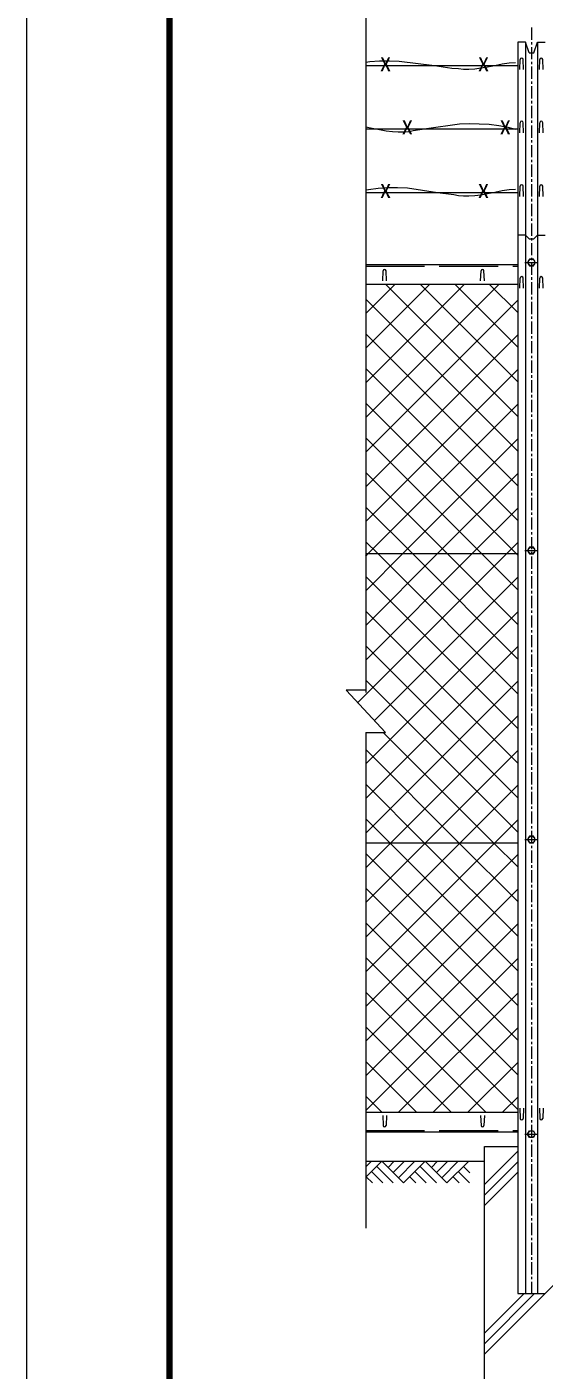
# Model space of a CAD drawing. Units: millimetres, scale not verified. Extents: x -4455 to 4455, y -3150 to 3150.
# Drawn here: x -4455 to -3399, y -1008 to 1734 of the extents above; entities that cross this region are included whole.
import ezdxf
from ezdxf.enums import TextEntityAlignment as Align

# ---------------------------------------------------------------- set-up
doc = ezdxf.new("R2010")
doc.units = ezdxf.units.MM
doc.header["$LTSCALE"] = 20
doc.linetypes.add('DASHED', pattern=[7.5, 6, -1.5])
doc.linetypes.add('USER1', pattern=[2, 1.25, -0.25, 0.25, -0.25])
for name, color, linetype, lineweight in [('0-0_1部材', 3, 'Continuous', 18), ('0-5_4基礎', 4, 'Continuous', 18), ('0-6_0', 1, 'Continuous', 18), ('0-7_GL', 7, 'Continuous', 18), ('0-8_中心線', 1, 'USER1', 18), ('0-9_8部品', 3, 'Continuous', 18), ('0-A_2網', 4, 'Continuous', 18), ('0-E_D-TTL', 7, 'Continuous', 18)]:
    doc.layers.add(name, color=color, linetype=linetype, lineweight=lineweight)
doc.styles.add('ＭＳ ゴシック', font='')
doc.styles.get('ＭＳ ゴシック').set_extended_font_data('MS Gothic')

# ---------------------------------------------------------------- blocks, each defined once
blk = doc.blocks.new('GL-マーク')
at = {"layer": '0-6_0'}
for p, q in [((-278.75, -14.14), (-264.61, 0)), ((-278.75, -42.43), (-236.32, 0)), ((-236.32, 0), (-177.24, -59.08)), ((-203.01, 0), (-219.67, -16.66)), ((-174.73, 0), (-205.53, -30.8)), ((-146.45, 0), (-191.38, -44.94)), ((-118.16, 0), (-177.24, -59.08)), ((-118.16, 0), (-59.08, -59.08)), ((-84.85, 0), (-101.51, -16.65)), ((-56.57, 0), (-87.36, -30.8)), ((-28.28, 0), (-73.22, -44.94)), ((0, 0), (-59.08, -59.08)), ((-264.61, -28.28), (-233.81, -59.08)), ((-250.46, -14.14), (-205.53, -59.08)), ((-146.44, -28.28), (-115.65, -59.08)), ((-132.3, -14.14), (-87.37, -59.08)), ((2.51, -59.08), (-28.28, -28.28)), ((3.33, -31.61), (-14.14, -14.14)), ((-278.75, -42.43), (-262.09, -59.08)), ((-160.59, -42.43), (-143.93, -59.08)), ((-25.77, -59.08), (-42.43, -42.43))]:
    blk.add_line(p, q, dxfattribs=at)

msp = doc.modelspace()

# ---------------------------------------------------------------- linework, layer by layer
at = {"layer": '0-0_1部材', "color": 4}
for p, q in [((-3762.86, 1766.74), (-3762.86, 374.89)), ((-3802.86, 379.89), (-3722.86, 293.73)), ((-3762.86, 379.89), (-3802.86, 379.89)), ((-3762.86, 293.73), (-3762.86, -718.01)), ((-3762.86, 293.73), (-3722.86, 293.73))]:
    msp.add_line(p, q, dxfattribs=at)
at = {"layer": '0-0_1部材', "color": 7}
for p, q in [((-3452.65, 1702.15), (-3452.65, -851.56)), ((-3412.15, 1702.15), (-3396.65, 1702.15)), ((-3437.15, 1308.44), (-3452.65, 1308.44)), ((-3429.65, 1301.21), (-3437.15, 1308.44)), ((-3412.15, 1308.44), (-3396.65, 1308.44)), ((-3762.86, 1248.44), (-3452.65, 1248.44)), ((-3762.86, 1208.44), (-3452.65, 1208.44)), ((-3762.86, 658.44), (-3452.65, 658.44)), ((-3762.86, 68.44), (-3452.65, 68.44)), ((-3762.86, -481.56), (-3452.65, -481.56)), ((-3762.86, -521.56), (-3452.65, -521.56)), ((-3452.65, -851.56), (-3396.65, -851.56))]:
    msp.add_line(p, q, dxfattribs=at)
at = {"layer": '0-0_1部材'}
for p, q in [((-3437.15, 1702.15), (-3437.15, -851.56)), ((-3412.15, 1702.15), (-3412.15, -851.56)), ((-3448.4, 1646.39), (-3447.65, 1666.89)), ((-3440.9, 1646.39), (-3441.65, 1666.89)), ((-3408.4, 1646.39), (-3407.65, 1666.89)), ((-3400.9, 1646.39), (-3401.65, 1666.89)), ((-3448.4, 1517.54), (-3447.65, 1538.04)), ((-3440.9, 1517.54), (-3441.65, 1538.04)), ((-3408.4, 1517.54), (-3407.65, 1538.04)), ((-3400.9, 1517.54), (-3401.65, 1538.04)), ((-3448.4, 1387.64), (-3447.65, 1408.14)), ((-3440.9, 1387.64), (-3441.65, 1408.14)), ((-3408.4, 1387.64), (-3407.65, 1408.14)), ((-3400.9, 1387.64), (-3401.65, 1408.14)), ((-3728.4, 1214.94), (-3727.65, 1235.44)), ((-3720.9, 1214.94), (-3721.65, 1235.44)), ((-3528.4, 1214.94), (-3527.65, 1235.44)), ((-3520.9, 1214.94), (-3521.65, 1235.44)), ((-3448.4, 1200.39), (-3447.65, 1220.89)), ((-3440.9, 1200.39), (-3441.65, 1220.89)), ((-3408.4, 1200.39), (-3407.65, 1220.89)), ((-3400.9, 1200.39), (-3401.65, 1220.89)), ((-3728.4, -488.06), (-3727.65, -508.56)), ((-3720.9, -488.06), (-3721.65, -508.56)), ((-3528.4, -488.06), (-3527.65, -508.56)), ((-3520.9, -488.06), (-3521.65, -508.56)), ((-3448.4, -473.51), (-3447.65, -494.01)), ((-3440.9, -473.51), (-3441.65, -494.01)), ((-3408.4, -473.51), (-3407.65, -494.01)), ((-3400.9, -473.51), (-3401.65, -494.01))]:
    msp.add_line(p, q, dxfattribs=at)
at = {"layer": '0-0_1部材', "color": 1}
for p, q in [((-3762.86, 1654.44), (-3452.65, 1654.44)), ((-3762.86, 1525.59), (-3452.65, 1525.59)), ((-3762.86, 1395.69), (-3452.65, 1395.69))]:
    msp.add_line(p, q, dxfattribs=at)
at = {"layer": '0-0_1部材', "color": 1, "linetype": 'DASHED'}
for p, q in [((-3762.86, 1245.44), (-3452.65, 1245.44)), ((-3762.86, -518.56), (-3452.65, -518.56))]:
    msp.add_line(p, q, dxfattribs=at)
at = {"layer": '0-0_1部材', "color": 7}
for points in [[(-3429.65, 1680.65), (-3437.15, 1702.15), (-3452.65, 1702.15)], [(-3429.65, 1680.65), (-3419.65, 1680.65), (-3412.15, 1702.15)], [(-3429.65, 1301.21), (-3419.65, 1301.21), (-3412.15, 1308.44)]]:
    msp.add_lwpolyline(points, dxfattribs=at)
at = {"layer": '0-0_1部材', "color": 1}
for points in [[(-3762.86, 1661.86), (-3754.87, 1662.86), (-3734.97, 1664.21), (-3714.86, 1664.45), (-3694.56, 1663.61), (-3622.58, 1654.44)], [(-3622.58, 1654.44), (-3587.32, 1649.57), (-3573.99, 1648.43), (-3563.73, 1647.53), (-3552.62, 1647.44), (-3540.64, 1648.15), (-3527.81, 1649.65), (-3514.11, 1651.96), (-3499.55, 1655.08), (-3484.8, 1658.1), (-3470.53, 1660.15), (-3457.15, 1661.2)], [(-3457.15, 1524.41), (-3472.11, 1528.01), (-3491.61, 1531.56), (-3511.31, 1534), (-3531.21, 1535.35), (-3551.32, 1535.6), (-3571.62, 1534.75), (-3639.21, 1525.59)], [(-3639.21, 1525.59), (-3665.91, 1521.28), (-3675.31, 1519.58), (-3685.57, 1518.68), (-3696.68, 1518.59), (-3708.66, 1519.29), (-3721.5, 1520.8), (-3735.19, 1523.11), (-3749.75, 1526.22), (-3762.86, 1528.91)], [(-3762.86, 1400.71), (-3757.69, 1401.65), (-3737.99, 1404.1), (-3718.09, 1405.45), (-3697.99, 1405.7), (-3677.68, 1404.85), (-3616.51, 1395.69)], [(-3616.51, 1395.69), (-3583.39, 1391.37), (-3573.99, 1389.68), (-3563.73, 1388.78), (-3552.62, 1388.68), (-3540.64, 1389.39), (-3527.81, 1390.9), (-3514.11, 1393.21), (-3499.55, 1396.32), (-3484.8, 1399.34), (-3470.53, 1401.4), (-3457.15, 1402.44)]]:
    msp.add_lwpolyline(points, dxfattribs=at)
at = {"layer": '0-0_1部材'}
for centre, start, end in [((-3444.65, 1666.89), 0, 180), ((-3404.65, 1666.89), 0, 180), ((-3444.65, 1538.04), 0, 180), ((-3404.65, 1538.04), 0, 180), ((-3444.65, 1408.14), 0, 180), ((-3404.65, 1408.14), 0, 180), ((-3724.65, 1235.44), 0, 180), ((-3524.65, 1235.44), 0, 180), ((-3444.65, 1220.89), 0, 180), ((-3404.65, 1220.89), 0, 180), ((-3724.65, -508.56), 180, 0), ((-3524.65, -508.56), 180, 0), ((-3444.65, -494.01), 180, 0), ((-3404.65, -494.01), 180, 0)]:
    msp.add_arc(centre, 3, start, end, dxfattribs=at)
at = {"layer": '0-5_4基礎', "color": 7}
for p, q in [((-3520.7, -1151.56), (-3520.7, -551.56)), ((-3520.7, -551.56), (-3452.65, -551.56))]:
    msp.add_line(p, q, dxfattribs=at)
at = {"layer": '0-5_4基礎'}
for p, q in [((-3520.7, -629.33), (-3452.65, -561.28)), ((-3520.7, -650.54), (-3452.65, -582.49)), ((-3520.7, -671.76), (-3452.65, -603.71)), ((-3520.7, -975.22), (-3320.7, -775.22)), ((-3520.7, -954), (-3418.25, -851.56)), ((-3520.7, -932.79), (-3439.47, -851.56))]:
    msp.add_line(p, q, dxfattribs=at)
at = {"layer": '0-7_GL'}
msp.add_line((-3762.86, -581.56), (-3520.7, -581.56), dxfattribs=at)
at = {"layer": '0-8_中心線'}
msp.add_line((-3424.65, 1732.43), (-3424.65, -857.74), dxfattribs=at)
at = {"layer": '0-9_8部品', "color": 1, "linetype": 'USER1'}
for p, q in [((-3438.09, 1252.89), (-3411.21, 1252.89)), ((-3438.09, 664.87), (-3411.21, 664.87)), ((-3438.09, 664.87), (-3411.21, 664.87)), ((-3438.09, 74.87), (-3411.21, 74.87)), ((-3438.09, 74.87), (-3411.21, 74.87)), ((-3438.08, -526.01), (-3411.2, -526.01))]:
    msp.add_line(p, q, dxfattribs=at)
at = {"layer": '0-9_8部品'}
for points in [[(-3416.82, 1252.89), (-3420.74, 1259.68), (-3428.58, 1259.68), (-3432.5, 1252.89), (-3428.58, 1246.1), (-3420.74, 1246.1)], [(-3416.82, 664.87), (-3420.74, 671.66), (-3428.58, 671.66), (-3432.5, 664.87), (-3428.58, 658.08), (-3420.74, 658.08)], [(-3416.82, 664.87), (-3420.74, 671.66), (-3428.58, 671.66), (-3432.5, 664.87), (-3428.58, 658.08), (-3420.74, 658.08)], [(-3416.82, 74.87), (-3420.74, 81.66), (-3428.58, 81.66), (-3432.5, 74.87), (-3428.58, 68.08), (-3420.74, 68.08)], [(-3416.82, 74.87), (-3420.74, 81.66), (-3428.58, 81.66), (-3432.5, 74.87), (-3428.58, 68.08), (-3420.74, 68.08)], [(-3416.81, -526.01), (-3420.73, -532.8), (-3428.57, -532.8), (-3432.49, -526.01), (-3428.57, -519.22), (-3420.73, -519.22)]]:
    msp.add_lwpolyline(points, close=True, dxfattribs=at)
for centre in [(-3424.66, 1252.89), (-3424.66, 664.87), (-3424.66, 664.87), (-3424.66, 74.87), (-3424.66, 74.87), (-3424.65, -526.01)]:
    msp.add_circle(centre, 6.8, dxfattribs=at)
at = {"layer": '0-A_2網'}
for p, q in [((-3762.86, 1148.52), (-3702.93, 1208.44)), ((-3762.86, 1077.8), (-3632.22, 1208.44)), ((-3762.86, 1007.09), (-3561.51, 1208.44)), ((-3762.86, 936.38), (-3490.8, 1208.44)), ((-3452.65, 938.26), (-3722.83, 1208.44)), ((-3452.65, 1008.98), (-3652.12, 1208.44)), ((-3452.65, 1079.69), (-3581.41, 1208.44)), ((-3452.65, 1150.4), (-3510.7, 1208.44)), ((-3452.65, 867.55), (-3762.86, 1177.76)), ((-3762.86, 865.67), (-3452.65, 1175.88)), ((-3452.65, 796.84), (-3762.86, 1107.05)), ((-3762.86, 794.96), (-3452.65, 1105.17)), ((-3452.65, 726.13), (-3762.86, 1036.34)), ((-3762.86, 724.25), (-3452.65, 1034.46)), ((-3455.67, 658.44), (-3762.86, 965.63)), ((-3757.95, 658.44), (-3452.65, 963.75)), ((-3526.38, 658.44), (-3762.86, 894.92)), ((-3687.24, 658.44), (-3452.65, 893.03)), ((-3597.09, 658.44), (-3762.86, 824.21)), ((-3616.53, 658.44), (-3452.65, 822.32)), ((-3667.8, 658.44), (-3762.86, 753.49)), ((-3545.82, 658.44), (-3452.65, 751.61)), ((-3738.51, 658.44), (-3762.86, 682.78)), ((-3762.86, 653.54), (-3757.95, 658.44)), ((-3762.86, 582.83), (-3687.24, 658.44)), ((-3762.86, 512.12), (-3616.53, 658.44)), ((-3762.86, 441.41), (-3545.82, 658.44)), ((-3452.65, 372.58), (-3738.51, 658.44)), ((-3452.65, 443.29), (-3667.8, 658.44)), ((-3452.65, 514), (-3597.09, 658.44)), ((-3452.65, 584.71), (-3526.38, 658.44)), ((-3452.65, 655.42), (-3455.67, 658.44)), ((-3452.65, 301.87), (-3762.86, 612.07)), ((-3745.12, 317.72), (-3452.65, 610.19)), ((-3452.65, 231.16), (-3762.86, 541.36)), ((-3762.86, 229.28), (-3452.65, 539.48)), ((-3452.65, 160.45), (-3762.86, 470.65)), ((-3762.86, 158.57), (-3452.65, 468.77)), ((-3452.65, 89.74), (-3762.86, 399.94)), ((-3762.86, 87.85), (-3452.65, 398.06)), ((-3711.56, 68.44), (-3452.65, 327.35)), ((-3572.78, 68.44), (-3762.86, 258.52)), ((-3640.85, 68.44), (-3452.65, 256.64)), ((-3643.49, 68.44), (-3762.86, 187.81)), ((-3570.14, 68.44), (-3452.65, 185.93)), ((-3499.42, 68.44), (-3452.65, 115.22)), ((-3762.86, 17.14), (-3711.56, 68.44)), ((-3762.86, -53.57), (-3640.85, 68.44)), ((-3762.86, -124.28), (-3570.14, 68.44)), ((-3762.86, -194.99), (-3499.42, 68.44)), ((-3452.65, -122.4), (-3643.49, 68.44)), ((-3452.65, -51.68), (-3572.78, 68.44)), ((-3452.65, -263.82), (-3762.86, 46.39)), ((-3762.86, -265.7), (-3452.65, 44.51)), ((-3452.65, -334.53), (-3762.86, -24.32)), ((-3762.86, -336.41), (-3452.65, -26.2)), ((-3452.65, -405.24), (-3762.86, -95.03)), ((-3762.86, -407.12), (-3452.65, -96.91)), ((-3452.65, -475.95), (-3762.86, -165.74)), ((-3762.86, -477.83), (-3452.65, -167.63)), ((-3517.75, -481.56), (-3762.86, -236.45)), ((-3695.87, -481.56), (-3452.65, -238.34)), ((-3588.46, -481.56), (-3762.86, -307.17)), ((-3625.16, -481.56), (-3452.65, -309.05)), ((-3659.17, -481.56), (-3762.86, -377.88)), ((-3554.45, -481.56), (-3452.65, -379.76)), ((-3729.88, -481.56), (-3762.86, -448.59)), ((-3483.74, -481.56), (-3452.65, -450.47))]:
    msp.add_line(p, q, dxfattribs=at)
for points in [[(-3779.17, 354.38), (-3475.11, 658.44), (-3452.65, 680.9)], [(-3452.65, 19.03), (-3502.07, 68.44), (-3727.36, 293.73)], [(-3452.65, -193.11), (-3714.2, 68.44), (-3762.86, 117.1)]]:
    msp.add_lwpolyline(points, dxfattribs=at)
at = {"layer": '0-E_D-TTL', "color": 2}
msp.add_lwpolyline([(-4455.04, 3150.21), (4454.66, 3150.21), (4454.66, -3150.21), (-4455.04, -3150.21)], close=True, dxfattribs=at)
at = {"layer": '0-E_D-TTL'}
for points in [[(-4168.65, 2916.87), (4168.28, 2916.87), (4168.28, -2916.87), (-4168.65, -2916.87)], [(-4166, 2914.21), (4165.63, 2914.21), (4165.63, -2914.21), (-4166, -2914.21)], [(-4163.35, 2911.56), (4162.97, 2911.56), (4162.97, -2911.56), (-4163.35, -2911.56)], [(-4160.7, 2908.91), (4160.32, 2908.91), (4160.32, -2908.91), (-4160.7, -2908.91)], [(-4158.05, 2906.26), (4157.67, 2906.26), (4157.67, -2906.26), (-4158.05, -2906.26)]]:
    msp.add_lwpolyline(points, close=True, dxfattribs=at)

# ---------------------------------------------------------------- block references
at = {"layer": '0-7_GL', "xscale": 0.75, "yscale": 0.75}
msp.add_blockref('GL-マーク', (-3552.85, -581.56), dxfattribs=at)

# ---------------------------------------------------------------- texts
at = {"layer": '0-0_1部材', "color": 1, "style": 'ＭＳ ゴシック', "width": 1.2}
for p in [(-3734.47, 1634.17), (-3534.47, 1634.17), (-3689.96, 1505.32), (-3489.96, 1505.32), (-3734.47, 1375.41), (-3534.47, 1375.41)]:
    msp.add_text('X', height=28.89, dxfattribs=at).set_placement(p, align=Align.BOTTOM_LEFT)

doc.saveas('drawing.dxf')
